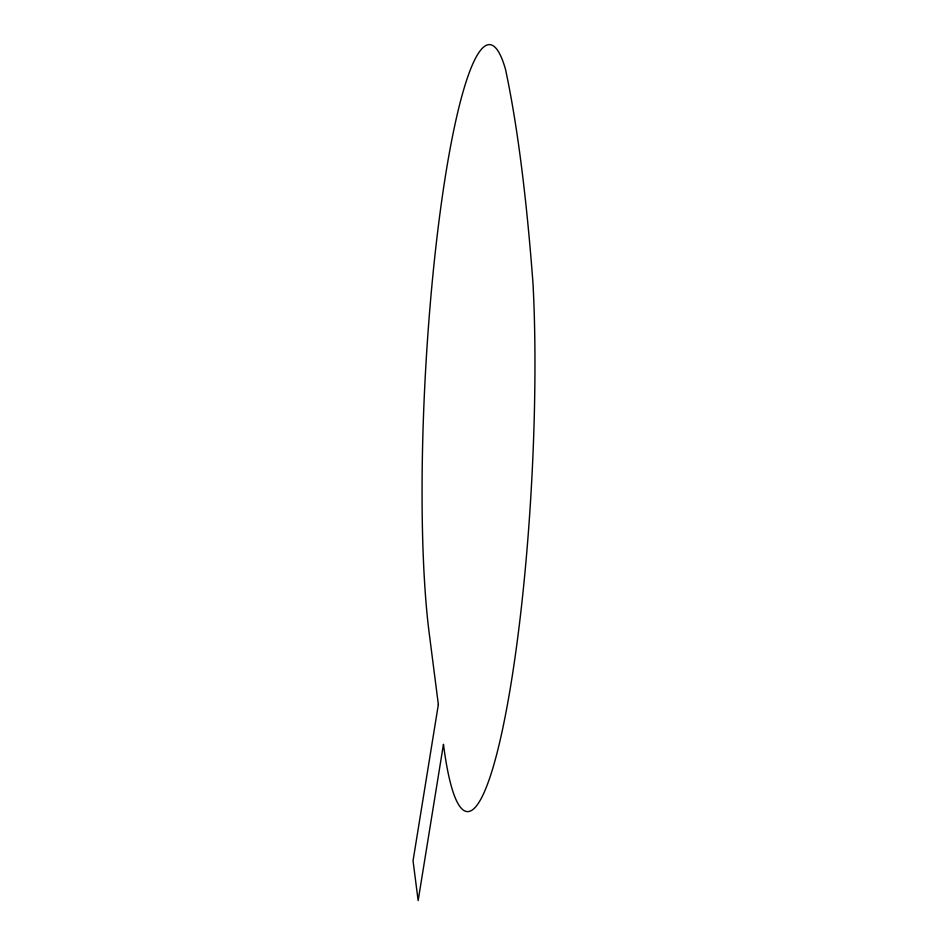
<?xml version="1.0" encoding="UTF-8"?>
<svg xmlns="http://www.w3.org/2000/svg" width="948" height="948" viewBox="0 0 948 948"><rect width="100%" height="100%" fill="white"/><g stroke="black" fill="none" stroke-linecap="round" stroke-linejoin="round"><path stroke-width="1.42" d="M438.355 704.53L413.044 860.82L418.151 900.6L443.463 744.31A328.257 45.824 -86.8 0 0 505.45 715.065A328.257 45.824 -86.8 0 0 533.013 283.725A1030.5 143.847 -86.8 0 0 505.509 69.358A328.257 45.824 -86.8 0 0 440.547 209.212A328.257 45.824 -86.8 0 0 429.171 632.92L438.355 704.53"/></g></svg>
